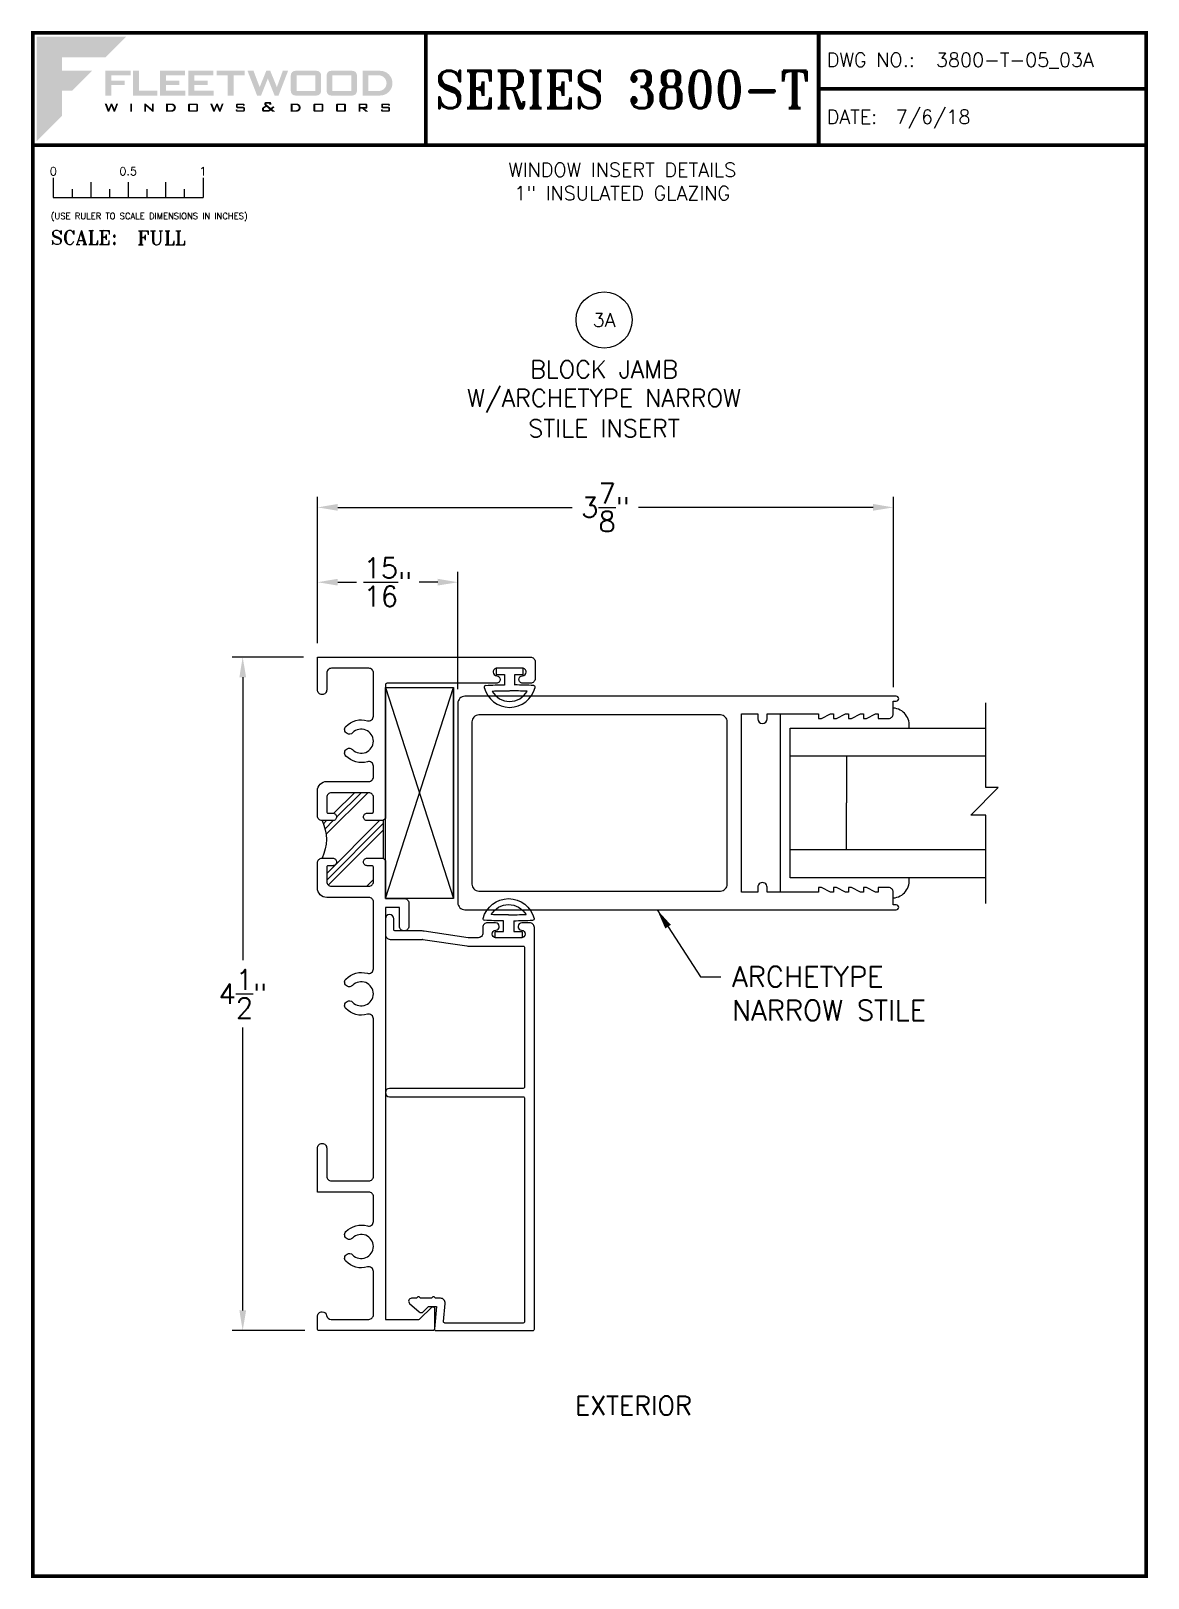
# Paper-space layout 'DETAIL 3A' of a CAD drawing. Extents: x 0.3 to 7.8, y 0.1 to 10.4.
# The model-space entities are those that its viewports show. They can reach past a viewport. Long polylines and large blocks are cut down to what shows.
import ezdxf
from ezdxf.enums import TextEntityAlignment as Align

# ---------------------------------------------------------------- set-up
doc = ezdxf.new("R2010")
doc.units = 0
doc.header["$MEASUREMENT"] = 0
doc.layers.get('0').update_dxf_attribs({"linetype": 'CONTINUOUS'})
doc.layers.get('Defpoints').update_dxf_attribs({"linetype": 'CONTINUOUS'})
for name, color, linetype in [('DIM', 7, 'CONTINUOUS'), ('FRAME', 1, 'CONTINUOUS'), ('GEOMETRY', 1, 'CONTINUOUS'), ('GLASS', 7, 'CONTINUOUS'), ('GLASS-VINYL', 7, 'CONTINUOUS'), ('MISC.', 7, 'CONTINUOUS'), ('TEXT', 7, 'CONTINUOUS'), ('VENT', 5, 'CONTINUOUS')]:
    doc.layers.add(name, color=color, linetype=linetype)
doc.layers.add('vp', color=40, linetype='CONTINUOUS', plot=False)
doc.layers.get('vp').off()
doc.styles.add('ROMANS', font='romans')
doc.styles.add('ROMANT', font='romant')
doc.styles.add('SIMPLEX-094', font='simplex.shx', dxfattribs={"height": 0.094})
doc.styles.get("Standard").update_dxf_attribs({"font": 'simplex.shx'})
doc.dimstyles.new('FULL SCALE', dxfattribs={"dimscale": 0.75, "dimtxt": 0.18, "dimasz": 0.18, "dimexe": 0.09375, "dimexo": 0.125, "dimgap": 0.09, "dimtad": 0, "dimtih": 1, "dimtoh": 1, "dimdec": 4, "dimzin": 0, "dimdsep": 46, "dimlunit": 4, "dimtxsty": 'Standard', "dimcen": 0.09, "dimadec": 0, "dimazin": 0, "dimtfac": 1, "dimtdec": 4, "dimtofl": 0, "dimtmove": 0, "dimatfit": 3, "dimfxl": 0, "dimtolj": 1, "dimtzin": 0, "dimarcsym": 0})

# ---------------------------------------------------------------- blocks, each defined once
blk = doc.blocks.new('sectball')
blk.add_circle((0, 0), 0.125)
blk.add_attdef('NO', text='', height=0.062).set_placement((0, 0), align=Align.MIDDLE_CENTER)
for tag, p in [('LINE1', (0, -0.2588)), ('LINE2', (0, -0.3864)), ('LINE3', (0, -0.5214))]:
    blk.add_attdef(tag, text='', height=0.078).set_placement(p, align=Align.CENTER)
blk = doc.blocks.new('*D47')
at = {"layer": 'Defpoints', "color": 0}
for p in [(6.062, 7.266), (2.215, 6.266), (6.062, 5.972)]:
    blk.add_point(p, dxfattribs=at)
at = {"layer": 'DIM', "color": 0, "lineweight": -2}
for p, q in [((2.215, 6.36), (2.215, 7.336)), ((2.35, 7.266), (3.917, 7.266)), ((5.927, 7.266), (4.36, 7.266)), ((6.062, 6.066), (6.062, 7.336))]:
    blk.add_line(p, q, dxfattribs=at)
at = {"layer": 'DIM', "color": 0}
for points in [[(2.35, 7.289), (2.35, 7.244), (2.215, 7.266)], [(5.927, 7.289), (5.927, 7.244), (6.062, 7.266)]]:
    blk.add_solid(points, dxfattribs=at)
at = {"layer": 'DIM', "color": 0, "insert": (4.138, 7.266), "char_height": 0.135, "attachment_point": 5}
blk.add_mtext('\\A1;3{\\H1.000000x;\\S7/8;}"', dxfattribs=at)
blk = doc.blocks.new('*D48')
at = {"layer": 'Defpoints', "color": 0}
for p in [(2.215, 6.766), (2.215, 6.266), (3.153, 5.958)]:
    blk.add_point(p, dxfattribs=at)
at = {"layer": 'DIM', "color": 0, "lineweight": -2}
for p, q in [((2.215, 6.36), (2.215, 6.836)), ((3.153, 6.052), (3.153, 6.836)), ((2.35, 6.766), (2.475, 6.766)), ((3.018, 6.766), (2.893, 6.766))]:
    blk.add_line(p, q, dxfattribs=at)
at = {"layer": 'DIM', "color": 0}
for points in [[(2.35, 6.789), (2.35, 6.744), (2.215, 6.766)], [(3.018, 6.789), (3.018, 6.744), (3.153, 6.766)]]:
    blk.add_solid(points, dxfattribs=at)
at = {"layer": 'DIM', "color": 0, "insert": (2.684, 6.766), "char_height": 0.135, "attachment_point": 5}
blk.add_mtext('\\A1;{\\H1.000000x;\\S15/16;}"', dxfattribs=at)
blk = doc.blocks.new('*D49')
at = {"layer": 'Defpoints', "color": 0}
for p in [(2.215, 6.266), (1.715, 1.766), (2.225, 1.766)]:
    blk.add_point(p, dxfattribs=at)
at = {"layer": 'DIM', "color": 0, "lineweight": -2}
for p, q in [((2.121, 6.266), (1.645, 6.266)), ((1.715, 6.131), (1.715, 4.241)), ((1.715, 1.901), (1.715, 3.791)), ((2.131, 1.766), (1.645, 1.766))]:
    blk.add_line(p, q, dxfattribs=at)
at = {"layer": 'DIM', "color": 0}
for points in [[(1.693, 6.131), (1.738, 6.131), (1.715, 6.266)], [(1.693, 1.901), (1.738, 1.901), (1.715, 1.766)]]:
    blk.add_solid(points, dxfattribs=at)
at = {"layer": 'DIM', "color": 0, "insert": (1.715, 4.016), "char_height": 0.135, "attachment_point": 5}
blk.add_mtext('\\A1;4{\\H1.000000x;\\S1/2;}"', dxfattribs=at)
blk = doc.blocks.new('Fleetwood_Logo_6-10-15')
h = blk.add_hatch(color=154)
h.dxf.hatch_style = 1
h.paths.add_polyline_path([(0.2526, -0.0017), (0.0019, -0.0017), (0.0019, -0.2942), (0.0725, -0.2236), (0.0725, -0.1535), (0.1007, -0.1535), (0.1567, -0.0976), (0.0725, -0.0976), (0.0725, -0.0596), (0.1946, -0.0596)])
h = blk.add_hatch(color=251)
h.dxf.hatch_style = 1
h.paths.add_polyline_path([(0.2487, -0.1256), (0.2112, -0.1256), (0.2112, -0.1102), (0.2647, -0.1102), (0.2647, -0.0976), (0.1946, -0.0976), (0.1946, -0.1667), (0.2112, -0.1667), (0.2112, -0.1377), (0.2487, -0.1377)])
h = blk.add_hatch(color=251)
h.dxf.hatch_style = 1
h.paths.add_polyline_path([(0.2886, -0.0976), (0.272, -0.0976), (0.272, -0.1667), (0.3401, -0.1667), (0.3401, -0.1535), (0.2886, -0.1535)])
h = blk.add_hatch(color=251)
h.dxf.hatch_style = 1
h.paths.add_polyline_path([(0.4175, -0.0976), (0.3474, -0.0976), (0.3474, -0.1667), (0.4185, -0.1667), (0.4185, -0.1534), (0.364, -0.1534), (0.364, -0.1377), (0.4015, -0.1377), (0.4015, -0.1256), (0.364, -0.1256), (0.364, -0.1102), (0.4175, -0.1102)])
h = blk.add_hatch(color=251)
h.dxf.hatch_style = 1
h.paths.add_polyline_path([(0.4965, -0.0976), (0.4264, -0.0976), (0.4264, -0.1667), (0.4975, -0.1667), (0.4975, -0.1534), (0.443, -0.1534), (0.443, -0.1377), (0.4804, -0.1377), (0.4804, -0.1256), (0.443, -0.1256), (0.443, -0.1102), (0.4965, -0.1102)])
h = blk.add_hatch(color=251)
h.dxf.hatch_style = 1
h.paths.add_polyline_path([(0.5842, -0.0976), (0.5054, -0.0976), (0.5054, -0.1102), (0.5365, -0.1102), (0.5365, -0.1667), (0.5531, -0.1667), (0.5531, -0.1102), (0.5842, -0.1102)])
h = blk.add_hatch(color=251)
h.dxf.hatch_style = 1
h.paths.add_polyline_path([(0.6089, -0.0976), (0.5921, -0.0976), (0.6188, -0.1667), (0.63, -0.1667), (0.6489, -0.1192), (0.6679, -0.1667), (0.6789, -0.1667), (0.7056, -0.0976), (0.6908, -0.0976), (0.6742, -0.1433), (0.6558, -0.0976), (0.6446, -0.0976), (0.6261, -0.1433)])
h = blk.add_hatch(color=251)
h.dxf.hatch_style = 1
h.paths.add_polyline_path([(0.7853, -0.0976), (0.726, -0.0976, 0.414214), (0.7133, -0.1102), (0.7133, -0.154, 0.414214), (0.726, -0.1667), (0.7853, -0.1667, 0.414214), (0.798, -0.154), (0.798, -0.1102, 0.414214)])
h.paths.add_polyline_path([(0.7819, -0.1102), (0.7819, -0.154), (0.7294, -0.154), (0.7294, -0.1102)], flags=16)
h = blk.add_hatch(color=251)
h.dxf.hatch_style = 1
h.paths.add_polyline_path([(0.8856, -0.0976), (0.8262, -0.0976, 0.414214), (0.8136, -0.1102), (0.8136, -0.154, 0.414214), (0.8262, -0.1667), (0.8856, -0.1667, 0.414214), (0.8982, -0.154), (0.8982, -0.1102, 0.414214)])
h.paths.add_polyline_path([(0.8822, -0.1102), (0.8822, -0.154), (0.8296, -0.154), (0.8296, -0.1102)], flags=16)
h = blk.add_hatch(color=251)
h.dxf.hatch_style = 1
h.paths.add_polyline_path([(0.9632, -0.0976), (0.914, -0.0976), (0.914, -0.1667), (0.9632, -0.1667, 1)])
h.paths.add_polyline_path([(0.9301, -0.1102), (0.9593, -0.1102, -1), (0.9593, -0.154), (0.9301, -0.154)], flags=16)
h = blk.add_hatch(color=7)
h.dxf.hatch_style = 1
h.paths.add_polyline_path([(0.2301, -0.1891), (0.2251, -0.1891), (0.2196, -0.2043), (0.2134, -0.1891), (0.2097, -0.1891), (0.2035, -0.2043), (0.1978, -0.1891), (0.1922, -0.1891), (0.2011, -0.2121), (0.2048, -0.2121), (0.2112, -0.1963), (0.2175, -0.2121), (0.2212, -0.2121)])
h = blk.add_hatch(color=7)
h.dxf.hatch_style = 1
h.paths.add_polyline_path([(0.2691, -0.1891), (0.2637, -0.1891), (0.2637, -0.2118), (0.2637, -0.2121), (0.2691, -0.2121)])
h = blk.add_hatch(color=7)
h.dxf.hatch_style = 1
h.paths.add_polyline_path([(0.3077, -0.1964), (0.3259, -0.2121), (0.3298, -0.2121), (0.3298, -0.1891), (0.325, -0.1891), (0.325, -0.2047), (0.3067, -0.1891), (0.3029, -0.1891), (0.3029, -0.2121), (0.3077, -0.2121)])
h = blk.add_hatch(color=7)
h.dxf.hatch_style = 1
h.paths.add_polyline_path([(0.3801, -0.1891), (0.3637, -0.1891), (0.3637, -0.2121), (0.3801, -0.2121, 1)])
h.paths.add_polyline_path([(0.3691, -0.2079), (0.3691, -0.1933), (0.3788, -0.1933, -1), (0.3788, -0.2079)], flags=16)
h = blk.add_hatch(color=7)
h.dxf.hatch_style = 1
h.paths.add_polyline_path([(0.4537, -0.2079), (0.4537, -0.1933, 0.414214), (0.4495, -0.1891), (0.4297, -0.1891, 0.414214), (0.4255, -0.1933), (0.4255, -0.2079, 0.414214), (0.4297, -0.2121), (0.4495, -0.2121, 0.414214)])
h.paths.add_polyline_path([(0.4308, -0.2079), (0.4308, -0.1933), (0.4484, -0.1933), (0.4484, -0.2079)], flags=16)
h = blk.add_hatch(color=7)
h.dxf.hatch_style = 1
h.paths.add_polyline_path([(0.5253, -0.1891), (0.5203, -0.1891), (0.5148, -0.2043), (0.5087, -0.1891), (0.5049, -0.1891), (0.4988, -0.2043), (0.493, -0.1891), (0.4874, -0.1891), (0.4963, -0.2121), (0.5001, -0.2121), (0.5064, -0.1963), (0.5127, -0.2121), (0.5164, -0.2121)])
h = blk.add_hatch(color=7)
h.dxf.hatch_style = 1
h.paths.add_polyline_path([(0.5801, -0.1891), (0.5643, -0.1891, 0.414214), (0.56, -0.1933), (0.56, -0.1981, 0.414214), (0.5643, -0.2024), (0.58, -0.2024), (0.58, -0.2078), (0.5637, -0.2078), (0.5637, -0.2052), (0.5591, -0.2062), (0.5591, -0.2078, 0.414214), (0.5634, -0.2121), (0.5805, -0.2121, 0.414214), (0.5848, -0.2078), (0.5848, -0.2024, 0.414214), (0.5805, -0.1982), (0.5648, -0.1982), (0.5648, -0.193), (0.5798, -0.193), (0.5798, -0.1958), (0.5843, -0.1948), (0.5843, -0.1933, 0.414214)])
h = blk.add_hatch(color=7)
h.dxf.hatch_style = 1
h.paths.add_polyline_path([(0.645, -0.1913, -0.222262), (0.6447, -0.1906), (0.6447, -0.1892), (0.6535, -0.1892), (0.6535, -0.193), (0.6587, -0.1918), (0.6587, -0.189, 0.414214), (0.6544, -0.1847), (0.6437, -0.1847, 0.414214), (0.6394, -0.189), (0.6394, -0.1922, 0.222262), (0.6407, -0.1948), (0.6415, -0.1955), (0.6345, -0.1998, 0.260684), (0.6329, -0.2027), (0.6329, -0.2078, 0.414214), (0.6372, -0.2121), (0.6514, -0.2121, 0.17577), (0.6536, -0.2113), (0.657, -0.2085), (0.6614, -0.2121), (0.6699, -0.2121), (0.6613, -0.2049), (0.6676, -0.1997), (0.6637, -0.1964), (0.6574, -0.2017)])
h.paths.add_polyline_path([(0.6532, -0.2052), (0.6509, -0.2072, -0.17577), (0.6502, -0.2074), (0.6382, -0.2074), (0.6382, -0.2033, -0.260684), (0.6387, -0.2025), (0.6451, -0.1985)], flags=16)
h = blk.add_hatch(color=7)
h.dxf.hatch_style = 1
h.paths.add_polyline_path([(0.7294, -0.1891), (0.713, -0.1891), (0.713, -0.2121), (0.7294, -0.2121, 1)])
h.paths.add_polyline_path([(0.7184, -0.2079), (0.7184, -0.1933), (0.7281, -0.1933, -1), (0.7281, -0.2079)], flags=16)
h = blk.add_hatch(color=7)
h.dxf.hatch_style = 1
h.paths.add_polyline_path([(0.8045, -0.2079), (0.8045, -0.1933, 0.414214), (0.8003, -0.1891), (0.7805, -0.1891, 0.414214), (0.7763, -0.1933), (0.7763, -0.2079, 0.414214), (0.7805, -0.2121), (0.8003, -0.2121, 0.414214)])
h.paths.add_polyline_path([(0.7816, -0.2079), (0.7816, -0.1933), (0.7992, -0.1933), (0.7992, -0.2079)], flags=16)
h = blk.add_hatch(color=7)
h.dxf.hatch_style = 1
h.paths.add_polyline_path([(0.8678, -0.2079), (0.8678, -0.1933, 0.414214), (0.8636, -0.1891), (0.8438, -0.1891, 0.414214), (0.8396, -0.1933), (0.8396, -0.2079, 0.414214), (0.8438, -0.2121), (0.8636, -0.2121, 0.414214)])
h.paths.add_polyline_path([(0.8449, -0.2079), (0.8449, -0.1933), (0.8624, -0.1933), (0.8624, -0.2079)], flags=16)
h = blk.add_hatch(color=7)
h.dxf.hatch_style = 1
h.paths.add_polyline_path([(0.9277, -0.1993), (0.9277, -0.1933, 0.414214), (0.9235, -0.1891), (0.9028, -0.1891), (0.9028, -0.2121), (0.9082, -0.2121), (0.9082, -0.2035), (0.9131, -0.2035), (0.9224, -0.2121), (0.9303, -0.2121), (0.9197, -0.2035), (0.9235, -0.2035, 0.414214)])
h.paths.add_polyline_path([(0.9082, -0.1993), (0.9082, -0.1933), (0.9214, -0.1933, -0.414214), (0.9224, -0.1943), (0.9224, -0.1983, -0.414214), (0.9214, -0.1993)], flags=16)
h = blk.add_hatch(color=7)
h.dxf.hatch_style = 1
h.paths.add_polyline_path([(0.9867, -0.1982), (0.971, -0.1982), (0.971, -0.193), (0.9859, -0.193), (0.9859, -0.1958), (0.9905, -0.1948), (0.9905, -0.1933, 0.414214), (0.9863, -0.1891), (0.9705, -0.1891, 0.414214), (0.9662, -0.1933), (0.9662, -0.1981, 0.414214), (0.9705, -0.2024), (0.9862, -0.2024), (0.9862, -0.2078), (0.9699, -0.2078), (0.9699, -0.2052), (0.9653, -0.2062), (0.9653, -0.2078, 0.414214), (0.9696, -0.2121), (0.9867, -0.2121, 0.414214), (0.991, -0.2078), (0.991, -0.2024, 0.414214)])
blk = doc.blocks.new('A-SIZE_P')
at = {"const_width": 0.025}
blk.add_lwpolyline([(0.313, 0.125), (7.751, 0.125), (7.751, 10.437), (0.313, 10.437)], close=True, dxfattribs=at)
for points in [[(2.938, 10.437), (2.938, 9.687)], [(5.563, 10.437), (5.563, 9.687)], [(5.563, 10.062), (7.751, 10.062)], [(0.313, 9.687), (7.751, 9.687)]]:
    blk.add_lwpolyline(points, dxfattribs=at)
at = {"xscale": 2.387023416083395, "yscale": 2.387023416083395, "zscale": 2.387023416083395}
blk.add_blockref('Fleetwood_Logo_6-10-15', (0.334, 10.416), dxfattribs=at)
for s, style, p in [('DWG NO.:', 'SIMPLEX-094', (5.617, 10.209)), ('DATE:', 'SIMPLEX-094', (5.616, 9.829)), ('SCALE:', 'ROMANT', (0.433, 9.022))]:
    blk.add_text(s, height=0.094, dxfattribs=dict(style=style)).set_placement(p)
for tag, p, style in [('DWG_NO', (6.346, 10.209), 'SIMPLEX-094'), ('DATE', (6.077, 9.829), 'SIMPLEX-094'), ('SCALE', (1.011, 9.02), 'ROMANT')]:
    blk.add_attdef(tag, p, '', height=0.094, dxfattribs=dict(style=style))
for tag, height, style, width, p, p2 in [('DWG_NO_F', 0.094, 'SIMPLEX-094', 1.745692, (6.347, 10.209), (7.683, 10.209)), ('PRODUCT', 0.25, 'ROMANT', 1.390728, (3.001, 9.934), (5.5, 9.934))]:
    blk.add_attdef(tag, text='', height=height, dxfattribs=dict(style=style, width=width)).set_placement(p, p2, align=Align.FIT)
blk = doc.blocks.new('Full')
for p, q in [((0.137, -0.219), (0.137, -0.35)), ((0.262, -0.294), (0.262, -0.35)), ((0.387, -0.249), (0.387, -0.35)), ((0.512, -0.294), (0.512, -0.35)), ((0.637, -0.249), (0.637, -0.35)), ((0.762, -0.294), (0.762, -0.35)), ((0.887, -0.249), (0.887, -0.35)), ((1.012, -0.294), (1.012, -0.35)), ((1.137, -0.219), (1.137, -0.35)), ((0.137, -0.35), (1.137, -0.35))]:
    blk.add_line(p, q)
for s, p in [('0', (0.137, -0.219)), ('0.5', (0.637, -0.219)), ('1', (1.137, -0.219))]:
    blk.add_text(s, height=0.055).set_placement(p, align=Align.BOTTOM_CENTER)
at = {"style": 'ROMANS'}
blk.add_text('(USE RULER TO SCALE DIMENSIONS IN INCHES)', height=0.04115, dxfattribs=at).set_placement((0.12, -0.495))
blk = doc.blocks.new('3005 Std Lock Stile')
for points in [[(-2.609, 0.565), (-2.629, 0.565), (-2.689, 0.595), (-2.709, 0.595), (-2.709, 0.565), (-2.729, 0.565), (-2.789, 0.595), (-2.809, 0.595), (-2.809, 0.565), (-2.878, 0.565, -0.414214), (-2.909, 0.596), (-2.909, 0.681), (-2.929, 0.681, -0.999996), (-2.929, 0.713), (-2.909, 0.713), (-0.046, 0.713, -0.414214), (0, 0.667), (0, -0.667, -0.414214), (-0.046, -0.713), (-2.909, -0.713), (-2.929, -0.713, -0.999996), (-2.929, -0.681), (-2.909, -0.681), (-2.909, -0.596, -0.414214), (-2.878, -0.565), (-2.809, -0.565), (-2.809, -0.595), (-2.789, -0.595), (-2.729, -0.565), (-2.709, -0.565), (-2.709, -0.595), (-2.689, -0.595), (-2.629, -0.565), (-2.609, -0.565), (-2.609, -0.595), (-2.589, -0.595), (-2.529, -0.565), (-2.509, -0.565), (-2.509, -0.595), (-2.489, -0.595), (-2.429, -0.565), (-2.409, -0.565), (-2.409, -0.595), (-2.066, -0.595), (-2.066, -0.563, -1.000005), (-2.004, -0.563), (-2.004, -0.595), (-1.894, -0.595), (-1.894, 0.595), (-2.004, 0.595), (-2.004, 0.563, -0.999996), (-2.066, 0.563), (-2.066, 0.595), (-2.409, 0.595), (-2.409, 0.565), (-2.429, 0.565), (-2.489, 0.595), (-2.509, 0.595), (-2.509, 0.565), (-2.529, 0.565), (-2.589, 0.595), (-2.609, 0.595)], [(-0.14, 0.588, -0.414214), (-0.094, 0.542), (-0.094, -0.542, -0.414214), (-0.14, -0.588), (-1.754, -0.588, -0.414214), (-1.8, -0.542), (-1.8, 0.542, -0.414214), (-1.754, 0.588)]]:
    blk.add_lwpolyline(points, format="xyb", close=True)
blk = doc.blocks.new('25031')
at = {"layer": 'GEOMETRY', "color": 5}
for p, q in [((-0.035, 0.112), (-0.035, 0.042)), ((0.035, 0.042), (0.035, 0.112)), ((-0.035, 0.042), (-0.09, 0.042)), ((-0.09, 0.042), (-0.09, 0)), ((-0.09, 0), (0.09, 0)), ((0.09, 0.042), (0.035, 0.042)), ((0.09, 0), (0.09, 0.042))]:
    blk.add_line(p, q, dxfattribs=at)
for centre, radius, start, end in [((0, 0.086), 0.175, 14.1622, 165.8685), ((0, 0.086), 0.135, 30.4808, 149.5259), ((-0.16, 0.126), 0.01, 165.8685, 267.1063), ((0, 3.29), 3.179, 267.1063, 269.3654), ((0, 3.29), 3.139, 267.8759, 269.9963), ((0.005, 3.056), 2.904, 269.9005, 272.1922), ((0.005, 3.056), 2.944, 270.5829, 273.0223), ((0.16, 0.126), 0.01, 273.0223, 14.1622)]:
    blk.add_arc(centre, radius, start, end, dxfattribs=at)
blk = doc.blocks.new('3809 BLOCK FRAME')
h = blk.add_hatch()
h.set_pattern_fill('PLAST', color=256, angle=45, style=0)
h.set_pattern_definition([(45, (-4.25098, -6.643), (-0.176777, 0.176777), []), (45, (-4.27308, -6.6209), (-0.176777, 0.176777), []), (45, (-4.29517, -6.5988), (-0.176777, 0.176777), [])])
edge = h.paths.add_edge_path()
edge.add_arc((-0.937, 0.093), 0.031, 270, 360, ccw=False)
edge.add_line((-0.937, 0.062), (-1.033, 0.062))
edge.add_arc((-1.033, 0.072), 0.01, 180, 270, ccw=False)
edge.add_line((-1.043, 0.072), (-1.043, 0.103))
edge.add_arc((-1.068, 0.103), 0.025, 360, 450)
edge.add_arc((-1.068, 0.103), 0.025, 90, 180)
edge.add_line((-1.093, 0.103), (-1.093, 0.031))
edge.add_arc((-1.218, -0.221), 0.281, 63.5092, 116.4908)
edge.add_line((-1.344, 0.031), (-1.344, 0.103))
edge.add_arc((-1.369, 0.103), 0.025, 0, 90)
edge.add_arc((-1.369, 0.103), 0.025, 90, 180)
edge.add_line((-1.394, 0.103), (-1.394, 0.072))
edge.add_arc((-1.404, 0.072), 0.01, 270, 360, ccw=False)
edge.add_line((-1.404, 0.062), (-1.5, 0.062))
edge.add_arc((-1.5, 0.093), 0.031, 180, 270, ccw=False)
edge.add_line((-1.531, 0.093), (-1.531, 0.343))
edge.add_arc((-1.5, 0.343), 0.031, 90, 180, ccw=False)
edge.add_line((-1.5, 0.374), (-1.404, 0.374))
edge.add_arc((-1.404, 0.364), 0.01, 0, 90, ccw=False)
edge.add_line((-1.394, 0.364), (-1.394, 0.333))
edge.add_arc((-1.369, 0.333), 0.025, 180, 270)
edge.add_arc((-1.369, 0.333), 0.025, 270, 360)
edge.add_line((-1.344, 0.333), (-1.344, 0.439))
edge.add_line((-1.344, 0.439), (-1.093, 0.439))
edge.add_line((-1.093, 0.439), (-1.093, 0.333))
edge.add_arc((-1.068, 0.333), 0.025, 180, 270)
edge.add_arc((-1.068, 0.333), 0.025, 270, 360)
edge.add_line((-1.043, 0.333), (-1.043, 0.364))
edge.add_arc((-1.033, 0.364), 0.01, 90, 180, ccw=False)
edge.add_line((-1.033, 0.374), (-0.937, 0.374))
edge.add_arc((-0.937, 0.343), 0.031, 0, 90, ccw=False)
edge.add_line((-0.906, 0.343), (-0.906, 0.093))
blk.add_line((-1.093, 0.439), (-1.344, 0.439))
for points in [[(-1.093, 0.439), (-1.093, 0.333, 0.414214), (-1.068, 0.308, 0.414214), (-1.043, 0.333), (-1.043, 0.364, -0.414214), (-1.033, 0.374), (-0.937, 0.374, -0.414214), (-0.906, 0.343), (-0.906, 0.093, -0.414214), (-0.937, 0.062), (-1.033, 0.062, -0.414214), (-1.043, 0.072), (-1.043, 0.103, 0.414214), (-1.068, 0.128), (-1.068, 0.128, 0.414214), (-1.093, 0.103), (-1.093, 0.031, 0.414214), (-1.062, 0), (-0.893, 0, 0.414214), (-0.831, 0.062), (-0.831, 0.343, -0.414214), (-0.8, 0.374), (-0.729, 0.374, -0.5024), (-0.699, 0.334, 0.280293), (-0.661, 0.19, 0.498955), (-0.613, 0.198), (-0.613, 0.198, 0.334263), (-0.618, 0.235, -2.470836), (-0.506, 0.235, 0.334263), (-0.511, 0.198, 0.498955), (-0.463, 0.19, 0.280293), (-0.425, 0.334, -0.5024), (-0.395, 0.374), (-0.106, 0.374, -0.414214), (-0.075, 0.343), (-0.075, 0.093, -0.414214), (-0.106, 0.062), (-0.219, 0.062, 0.414214), (-0.25, 0.031, 0.414214), (-0.219, 0), (0, 0), (0, 1.423, 0.414214), (-0.031, 1.454), (-0.144, 1.454, 0.414214), (-0.175, 1.423), (-0.175, 1.371, 0.414214), (-0.15, 1.346), (-0.15, 1.346, 0.399638), (-0.125, 1.37, -0.399638), (-0.1, 1.394), (-0.1, 1.394, -0.414214), (-0.075, 1.369), (-0.075, 1.199, -0.414214), (-0.1, 1.174), (-0.1, 1.174, -0.399638), (-0.125, 1.198, 0.399638), (-0.15, 1.221, 0.414214), (-0.175, 1.196), (-0.175, 0.464, -0.414214), (-0.185, 0.454), (-1.078, 0.454), (-1.093, 0.439)], [(-1.344, 0.439), (-1.344, 0.439), (-1.359, 0.454), (-1.612, 0.454), (-1.612, 0.579, 0.414214), (-1.643, 0.61), (-1.799, 0.61, 0.414214), (-1.83, 0.579, 0.414214), (-1.799, 0.548), (-1.674, 0.548), (-1.674, 0.454), (-4.425, 0.454), (-4.425, 0.678, -0.198912), (-4.422, 0.685), (-4.343, 0.764, 0.668179), (-4.35, 0.781), (-4.49, 0.781, 0.414214), (-4.5, 0.771), (-4.5, 0.01, 0.414214), (-4.49, 0), (-4.406, 0, 0.414214), (-4.375, 0.031, 0.358249), (-4.4, 0.061, -0.358249), (-4.425, 0.092), (-4.425, 0.343, -0.414214), (-4.394, 0.374), (-4.105, 0.374, -0.5024), (-4.075, 0.334, 0.280293), (-4.037, 0.19, 0.498955), (-3.989, 0.198, 0.334263), (-3.994, 0.235, -2.470836), (-3.882, 0.235, 0.334263), (-3.887, 0.198, 0.498955), (-3.839, 0.19, 0.280293), (-3.801, 0.334, -0.5024), (-3.771, 0.374), (-3.606, 0.374, -0.414214), (-3.575, 0.343), (-3.575, 0), (-3.281, 0, 0.414214), (-3.25, 0.031, 0.414214), (-3.281, 0.062), (-3.469, 0.062, -0.414214), (-3.5, 0.093), (-3.5, 0.343, -0.414214), (-3.469, 0.374), (-2.417, 0.374, -0.5024), (-2.387, 0.334, 0.280293), (-2.349, 0.19, 0.498955), (-2.301, 0.198, 0.334263), (-2.306, 0.235, -2.470836), (-2.194, 0.235, 0.334263), (-2.199, 0.198, 0.498955), (-2.151, 0.19, 0.280293), (-2.113, 0.334, -0.5024), (-2.083, 0.374), (-1.637, 0.374, -0.414214), (-1.606, 0.343), (-1.606, 0.062, 0.414214), (-1.544, 0), (-1.375, 0, 0.414214), (-1.344, 0.031), (-1.344, 0.103, 0.414214), (-1.369, 0.128, 0.414214), (-1.394, 0.103), (-1.394, 0.072, -0.414214), (-1.404, 0.062), (-1.5, 0.062, -0.414214), (-1.531, 0.093), (-1.531, 0.343, -0.414214), (-1.5, 0.374), (-1.404, 0.374, -0.414214), (-1.394, 0.364), (-1.394, 0.333, 0.414214), (-1.369, 0.308, 0.414214), (-1.344, 0.333), (-1.344, 0.439)]]:
    blk.add_lwpolyline(points, format="xyb")
blk.add_arc((-1.218, -0.221), 0.281, 63.5092, 116.4908)

msp = doc.modelspace()

# ---------------------------------------------------------------- linework, layer by layer
at = {"layer": 'FRAME'}
msp.add_lwpolyline([(16.587, -6.904), (16.065, -6.904, -0.440011), (16.055, -6.893), (16.066, -6.772, 0.440011), (16.035, -6.738), (16.006, -6.738, -0.267949), (15.997, -6.733, 0.57735), (15.98, -6.733, -0.267949), (15.971, -6.738), (15.906, -6.738, -0.267949), (15.897, -6.733, 0.57735), (15.88, -6.733, -0.267949), (15.871, -6.738), (15.842, -6.738, 0.691708), (15.829, -6.773), (15.893, -6.829, 0.395486), (15.92, -6.828), (15.954, -6.794), (16.008, -6.794), (15.994, -6.943, 0.440011), (16.004, -6.954), (16.652, -6.954, 0.414214), (16.662, -6.944), (16.662, -4.26, 0.414214), (16.631, -4.229), (16.578, -4.229, 0.975), (16.577, -4.279, -0.975), (16.575, -4.329), (16.405, -4.329, -0.975), (16.404, -4.279, 0.975), (16.403, -4.229), (16.349, -4.229, 0.414214), (16.318, -4.26), (16.318, -4.298, -0.414214), (16.287, -4.329), (16.224, -4.329, -0.035412), (16.22, -4.329), (15.926, -4.285, 0.035412), (15.913, -4.284), (15.733, -4.284, -0.414214), (15.723, -4.274), (15.723, -4.202, 1), (15.667, -4.202), (15.667, -4.309, 0.414214), (15.698, -4.34), (15.913, -4.34, -0.035412), (15.918, -4.34), (16.212, -4.384, 0.035412), (16.224, -4.385), (16.587, -4.385, -0.414214), (16.597, -4.395), (16.597, -5.326, -0.414214), (16.587, -5.336), (15.695, -5.336, 1), (15.695, -5.392), (16.587, -5.392, -0.414214), (16.597, -5.402), (16.597, -6.894, -0.414214)], format="xyb", close=True, dxfattribs=at)
at = {"layer": 'GLASS'}
for p, q in [((15.667, -2.658), (16.121, -2.658)), ((15.667, -4.067), (15.667, -2.658)), ((15.667, -2.658), (16.121, -4.067)), ((15.667, -4.067), (16.121, -2.658)), ((16.121, -2.658), (16.121, -4.067)), ((16.121, -4.036), (16.121, -2.681)), ((16.121, -4.067), (15.667, -4.067))]:
    msp.add_line(p, q, dxfattribs=at)
at = {"layer": 'GLASS', "color": 7}
for p, q in [((19.678, -3.116), (18.372, -3.116)), ((18.747, -3.116), (18.747, -3.429)), ((18.747, -3.741), (18.747, -3.429)), ((19.678, -3.741), (18.372, -3.741))]:
    msp.add_line(p, q, dxfattribs=at)
msp.add_lwpolyline([(19.678, -3.929), (18.372, -3.929), (18.372, -3.429), (18.372, -2.929), (19.678, -2.929)], dxfattribs=at)
at = {"layer": 'GLASS'}
for centre, start, end in [((19.051, -2.91), 350.759, 85.3773), ((19.051, -3.948), 274.6227, 9.241)]:
    msp.add_arc(centre, 0.116, start, end, dxfattribs=at)
at = {"layer": 'GLASS-VINYL', "color": 7}
msp.add_line((18.307, -4.024), (18.307, -2.834), dxfattribs=at)
at = {"layer": 'MISC.'}
msp.add_lwpolyline([(19.678, -4.1), (19.678, -3.511), (19.577, -3.511), (19.761, -3.326), (19.678, -3.326), (19.678, -2.759)], dxfattribs=at)

# ---------------------------------------------------------------- block references
at = {"layer": 'FRAME', "xscale": -1, "rotation": 270}
msp.add_blockref('3809 BLOCK FRAME', (15.213, -2.454), dxfattribs=at)
at = {"layer": 'TEXT', "rotation": 180}
msp.add_blockref('25031', (16.497, -2.529), dxfattribs=at)
at = {"layer": 'TEXT', "xscale": -1}
msp.add_blockref('25031', (16.49, -4.329), dxfattribs=at)
at = {"layer": 'VENT', "xscale": -1}
msp.add_blockref('3005 Std Lock Stile', (16.151, -3.429), dxfattribs=at)

psp = doc.layouts.new('DETAIL 3A')

# ---------------------------------------------------------------- block references
at = {"layer": 'DIM'}
ref = psp.add_blockref('A-SIZE_P', (0, 0), dxfattribs=at)
ref.add_attrib('DATE', '7/6/18', (6.07741, 9.82884), dxfattribs={"layer": '0', "height": 0.094, "style": 'SIMPLEX-094'})
ref.add_attrib('SCALE', 'FULL', (1.01101, 9.02035), dxfattribs={"layer": '0', "height": 0.094, "style": 'ROMANT'})
ref.add_attrib('PRODUCT', 'SERIES 3800-T', dxfattribs={"layer": '0', "height": 0.25, "style": 'ROMANT', "width": 0.807692}).set_placement((3.0005, 9.93352), (5.5005, 9.93352), align=Align.FIT)
ref.add_attrib('DWG_NO', '3800-T-05_03A', (6.34634, 10.20879), dxfattribs={"layer": '0', "height": 0.094, "style": 'SIMPLEX-094'})
psp.add_blockref('Full', (0.313, 9.687), dxfattribs=at)
at = {"layer": 'TEXT', "xscale": 1.5, "yscale": 1.5, "zscale": 1.5}
psp.add_blockref('sectball', (4.12962, 8.51825), dxfattribs=at).add_auto_attribs({'NO': '3A', 'LINE1': 'BLOCK JAMB', 'LINE2': 'W/ARCHETYPE NARROW', 'LINE3': 'STILE INSERT'})

# ---------------------------------------------------------------- texts
at = {"layer": 'DIM', "insert": (4.98419, 4.19773), "char_height": 0.135, "width": 2.8447467, "attachment_point": 1}
psp.add_mtext('ARCHETYPE\\PNARROW STILE', dxfattribs=at)
at = {"layer": 'TEXT', "insert": (4.2505, 9.44392), "char_height": 0.094, "width": 2.625, "attachment_point": 5}
psp.add_mtext('WINDOW INSERT DETAILS\\P1" INSULATED GLAZING', dxfattribs=at)
at = {"layer": 'TEXT', "color": 7, "insert": (4.32507, 1.26518), "char_height": 0.125, "width": 1.0667, "attachment_point": 5}
psp.add_mtext('EXTERIOR', dxfattribs=at)

# ---------------------------------------------------------------- dimensions: what is measured, and where the dimension line sits
at = {"layer": 'DIM'}
for base, p1, p2, picture, middle in [((6.06154, 7.26605), (2.21504, 6.26605), (6.06154, 5.97205), '*D47', (4.13829, 7.26605)), ((2.21504, 6.76605), (3.15254, 5.95805), (2.21504, 6.26605), '*D48', (2.68379, 6.76605))]:
    dim = psp.add_linear_dim(base=base, p1=p1, p2=p2, dimstyle='FULL SCALE', override={"dimlfac": -1}, dxfattribs=at)
    dim.commit()
    dim.dimension.update_dxf_attribs({"geometry": picture, "text_midpoint": middle})
dim = psp.add_linear_dim(base=(1.71504, 1.76605), p1=(2.21504, 6.26605), p2=(2.22504, 1.76605), angle=90, dimstyle='FULL SCALE', override={"dimlfac": -1}, dxfattribs=at)
dim.commit()
dim.dimension.update_dxf_attribs({"geometry": '*D49', "text_midpoint": (1.71504, 4.01605)})

# ---------------------------------------------------------------- leaders
at = {"layer": 'DIM', "annotation_type": 0, "has_hookline": 1, "hookline_direction": 0, "text_width": 1.45929}
psp.add_leader([(4.48323, 4.57805), (4.7744, 4.13023), (4.9094, 4.13023)], dimstyle='FULL SCALE', override={"dimgap": 0.039, "dimtad": 0}, dxfattribs=at)

# ---------------------------------------------------------------- viewports
at = {"layer": 'vp'}
psp.add_viewport(center=(4.54537, 4.07114), size=(5.08187, 4.8635964), view_center_point=(17.5438, -4.6489), view_height=4.8635962, dxfattribs=at)

doc.saveas('drawing.dxf')
